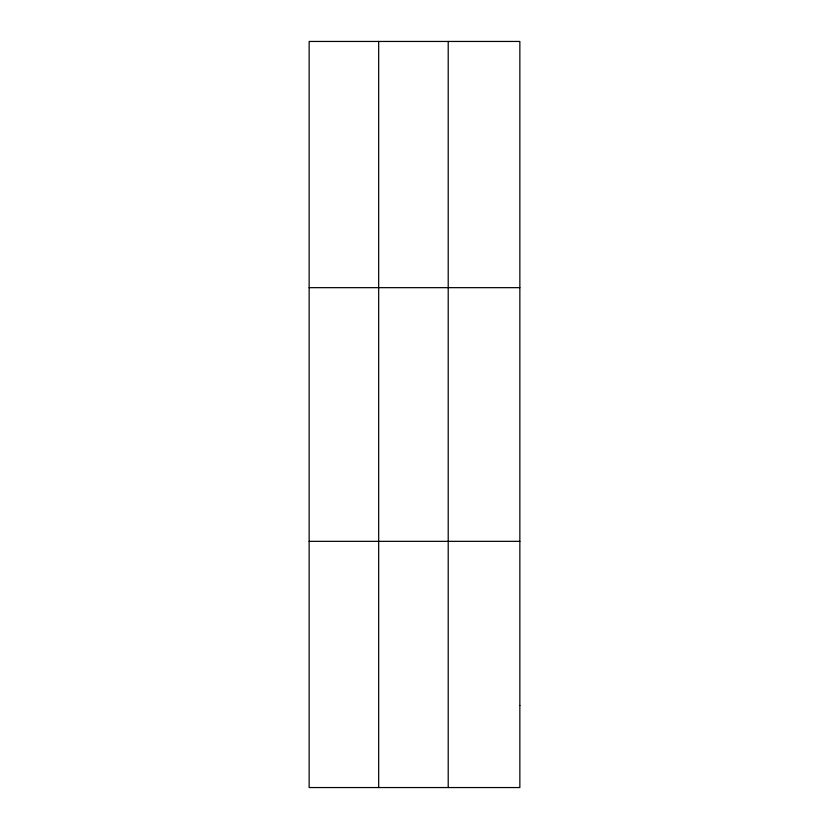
<?xml version="1.0" encoding="UTF-8"?>
<svg xmlns="http://www.w3.org/2000/svg" width="829" height="829" viewBox="0 0 829 829"><rect width="100%" height="100%" fill="white"/><g stroke="black" fill="none" stroke-linecap="round" stroke-linejoin="round"><path stroke-width="1.24" d="M378.677 41.45L378.677 787.55M448.209 41.45L448.209 787.55M309.144 287.663L519.856 287.663M309.144 541.337L519.856 541.337M519.856 705.479L519.856 787.55L309.144 787.55L309.144 41.45L519.856 41.45L519.856 705.479"/></g></svg>
